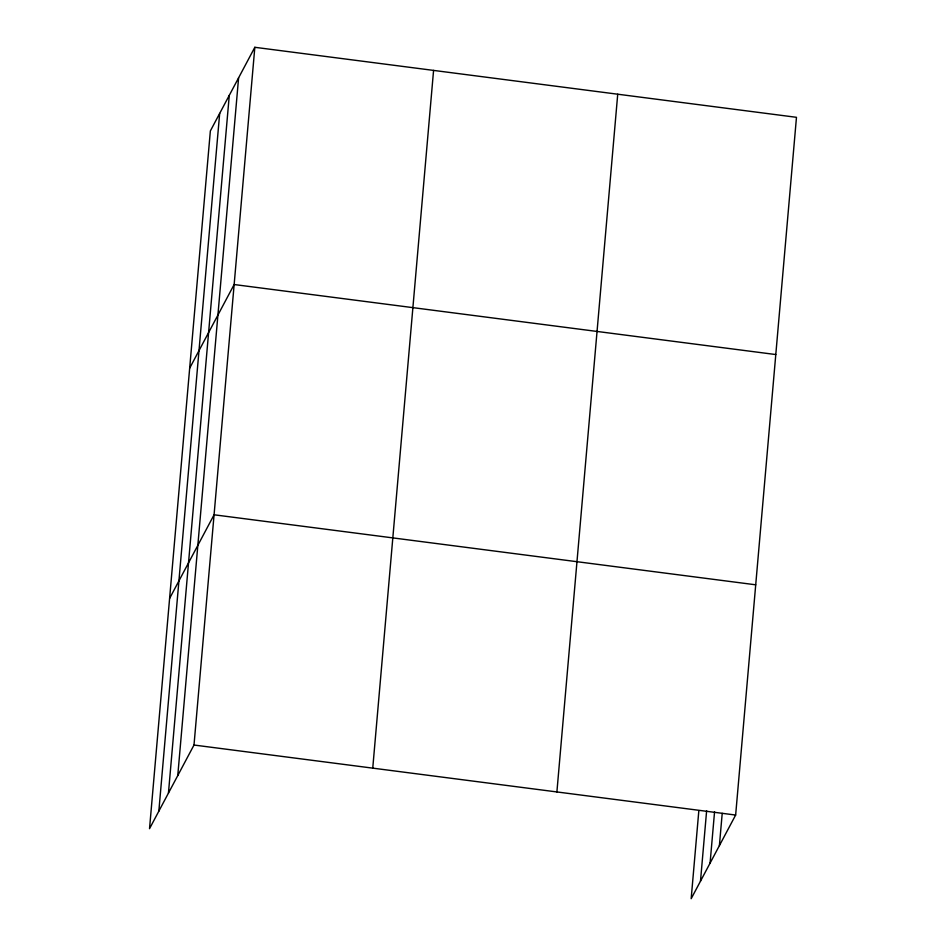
<?xml version="1.0" encoding="UTF-8"?>
<svg xmlns="http://www.w3.org/2000/svg" width="946" height="946" viewBox="0 0 946 946"><rect width="100%" height="100%" fill="white"/><g stroke="black" fill="none" stroke-linecap="round" stroke-linejoin="round"><path stroke-width="1.42" d="M158.845 811.16L219.673 113.425M168.447 793.103L229.275 95.369M177.765 775.578L238.593 77.844M254.829 47.3L210.355 130.95L149.527 828.684L194.001 745.034L254.829 47.3L796.473 117.316L735.645 815.05L691.171 898.7L698.834 810.71M372.748 768.14L433.575 70.406M556.898 791.944L617.726 94.21M700.489 881.175L706.627 810.781M710.079 863.119L714.561 811.786M719.398 845.594L722.212 813.335M189.673 368.171L234.147 284.533L775.791 354.549M169.606 598.428L214.08 514.79L755.712 584.805M194.001 745.034L735.645 815.05"/></g></svg>
